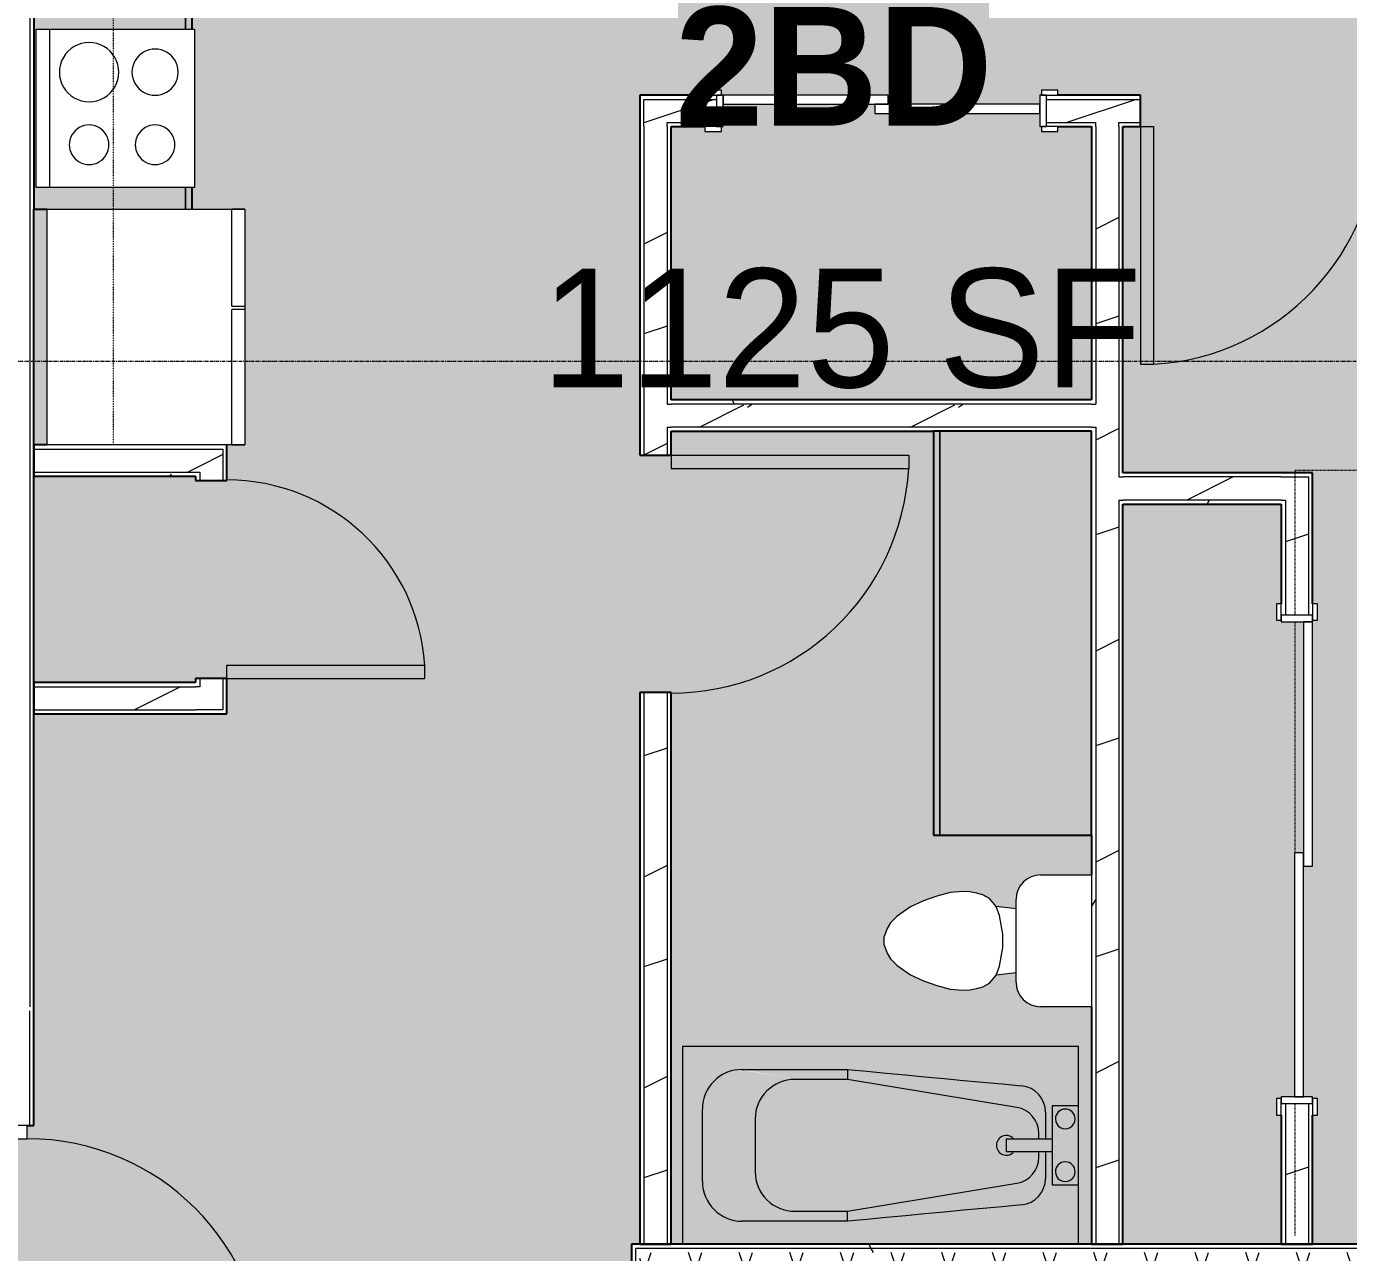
# Model space of a CAD drawing. Header units: inches. Extents: x -4414 to -113, y 9396 to 12816.
# Drawn here: x -2444 to -2243.6, y 10417.5 to 10603.4 of the extents above; entities that cross this region are included whole.
import ezdxf

# ---------------------------------------------------------------- set-up
doc = ezdxf.new("R2010")
doc.units = ezdxf.units.IN
doc.header["$MEASUREMENT"] = 0
for name, pattern in [('Dash', [0.25, 0.125, -0.125]), ('Dash 1_16_', [0.125, 0.0625, -0.0625]), ('Grid Line 1_2_', [0.875, 0.5, -0.125, 0.125, -0.125])]:
    doc.linetypes.add(name, pattern=pattern)
for name, color, linetype, lineweight in [('0-1', 7, 'Continuous', 5), ('0-2', 7, 'Continuous', 9), ('A-AREA-IDEN', 2, 'Continuous', 9), ('A-AREA-PATT-4', 254, 'Continuous', 9), ('A-DOOR', 31, 'Continuous', 9), ('A-DOOR-1', 7, 'Continuous', 9), ('A-DOOR-2', 90, 'Continuous', 13), ('A-DOOR-3', 31, 'Continuous', 13), ('A-DOOR-FRAM', 31, 'Continuous', 13), ('A-DOOR-FRAM-1', 90, 'Continuous', 13), ('A-WALL', 113, 'Continuous', 9), ('A-WALL-3', 250, 'Continuous', 25), ('A-WALL-4', 7, 'Continuous', 9), ('A-WALL-PATT-1', 8, 'Continuous', 9), ('A-WALL-PATT-2', 7, 'Continuous', 9), ('A-WALL-PATT-3', 111, 'Continuous', 9), ('I-FURN-1', 7, 'Continuous', 9), ('I-FURN-HDLN-1', 9, 'Dash 1_16_', 9), ('I-WALL-1', 2, 'Continuous', 25), ('P-SANR-FIXT-1', 7, 'Continuous', 9), ('P-SANR-FIXT-3', 9, 'Continuous', 9), ('Q-CASE-1', 9, 'Continuous', 9), ('Q-CASE-2', 250, 'Continuous', 25), ('Q-CASE-3', 7, 'Continuous', 9), ('Q-CASE-HDLN-1', 7, 'Dash', 9), ('Q-SPCQ-1', 7, 'Continuous', 9), ('S-GRID-1', 1, 'Grid Line 1_2_', 9)]:
    doc.layers.add(name, color=color, linetype=linetype, lineweight=lineweight)
doc.styles.add('Century Gothic', font='ufonts.com_century-gothic.ttf', dxfattribs={"height": 18})
doc.styles.add('Century Gothic_B', font='GOTHICB.TTF', dxfattribs={"height": 18})
pattern_1 = [(216.87, (12.795, 31.987), (95.9612857, 63.9749714), [15.994, -143.942]), (206.565, (31.987, 22.391), (-31.986981, -31.986924), [35.763, -35.763]), (198.435, (31.987, 6.397), (-63.974746, -31.987128), [20.231, -80.922])]
pattern_2 = [(0, (0, 0), (61.44, 15.36), [2.534, -43.546, 2.534, -43.546, -245.76]), (0, (0, 0), (61.44, 15.36), [-92.16, 2.534, -89.626, 2.534, -43.546, -107.52]), (0, (0, 0), (61.44, 15.36), [-230.4, 2.534, -28.186, 2.534, -74.266]), (120, (23.04, 7.68), (-44.02215, 45.5286), [2.534, -43.546, 2.534, -43.546, -245.76]), (120, (23.04, 7.68), (-44.02215, 45.5286), [-92.16, 2.534, -89.626, 2.534, -43.546, -107.52]), (120, (23.04, 7.68), (-44.02215, 45.5286), [-230.4, 2.534, -28.186, 2.534, -74.266]), (240, (30.72, 38.4), (-17.41785, -60.8886), [2.534, -43.546, 2.534, -43.546, -245.76]), (240, (30.72, 38.4), (-17.41785, -60.8886), [-92.16, 2.534, -89.626, 2.534, -43.546, -107.52]), (240, (30.72, 38.4), (-17.41785, -60.8886), [-230.4, 2.534, -28.186, 2.534, -74.266])]

# ---------------------------------------------------------------- blocks, each defined once
blk = doc.blocks.new('Bed-Standard - King 78_ x 80_-1379907-FLOOR PLAN - 3RD FLOOR')
at = {"layer": 'I-FURN-1'}
for p, q in [((-28.31, 41.8), (49.69, 41.8)), ((-28.31, -38.2), (-28.31, 41.8)), ((49.69, 41.8), (49.69, -38.2)), ((49.69, -24.2), (-28.31, -17.63)), ((-25.31, -24.2), (46.69, -24.2)), ((-25.31, -36.2), (-25.31, -24.2)), ((46.69, -36.2), (46.69, -24.2)), ((-25.31, -36.2), (46.69, -36.2)), ((49.69, -38.2), (-28.31, -38.2))]:
    blk.add_line(p, q, dxfattribs=at)
at = {"layer": 'I-FURN-HDLN-1'}
for p, q in [((-64.31, 77.8), (73.69, 77.8)), ((-64.31, 55.8), (-64.31, 77.8)), ((73.69, 77.8), (73.69, -38.2)), ((-64.31, 19.8), (-64.31, 54.8)), ((-64.31, -38.2), (-64.31, -18.2))]:
    blk.add_line(p, q, dxfattribs=at)
blk = doc.blocks.new('Single-Flush - 36_ x 84_-1372839-FLOOR PLAN - 3RD FLOOR')
at = {"layer": 'A-DOOR-1'}
blk.add_arc((18, 2.37), 36.07, 93.1789, 180, dxfattribs=at)
at = {"layer": 'A-DOOR-2'}
for p, q in [((16, 2.37), (16, 38.39)), ((18, 38.39), (16, 38.39)), ((18, 2.37), (18, 38.39)), ((18, 2.37), (16, 2.37))]:
    blk.add_line(p, q, dxfattribs=at)
blk = doc.blocks.new('Refrigerator_-_Side-by-Side_6047 - 36_ X 30_-1372843-FLOOR PLAN - 3RD FLOOR')
at = {"layer": 'Q-SPCQ-1'}
for p, q in [((-17.88, 15.58), (17.87, 15.58)), ((-17.88, -14.42), (-17.88, 15.58)), ((-17.88, 15.58), (-3.13, 15.58)), ((-17.88, 15.58), (-17.88, 13.58)), ((-3.13, 13.58), (-3.13, 15.58)), ((-2.63, 15.58), (17.87, 15.58)), ((-2.63, 15.58), (-2.63, 13.58)), ((17.87, 15.58), (17.87, -14.42)), ((17.87, 13.58), (17.87, 15.58)), ((-3.13, 13.58), (-17.88, 13.58)), ((17.87, 13.58), (-2.63, 13.58)), ((17.87, -14.42), (-17.88, -14.42))]:
    blk.add_line(p, q, dxfattribs=at)
blk = doc.blocks.new('OD_CW_Upper Cabinet - OD_CW_Upper Cabinet-1391779-FLOOR PLAN - 3RD FLOOR')
at = {"layer": 'Q-CASE-HDLN-1'}
for p, q in [((0.74, -24), (0.74, -12)), ((0.74, -12), (129.12, -12)), ((129.12, -12), (129.12, -24)), ((129.12, -24), (0.74, -24))]:
    blk.add_line(p, q, dxfattribs=at)
blk = doc.blocks.new('Range - 24_ x 24_-1372826-FLOOR PLAN - 3RD FLOOR')
at = {"layer": 'Q-SPCQ-1'}
for p, q in [((0, 0), (24, 0)), ((0, -24), (0, 0)), ((24, 0), (24, -24)), ((0, -22), (24, -22)), ((24, -24), (0, -24))]:
    blk.add_line(p, q, dxfattribs=at)
for centre, radius, start, end in [((6.5, -6), 3.5, 360, 180), ((17.5, -6), 3, 360, 180), ((6.5, -6), 3.5, 180, 0), ((17.5, -6), 3, 180, 0), ((6.5, -16), 4.5, 360, 180), ((17.5, -16), 3, 360, 180), ((6.5, -16), 4.5, 180, 0), ((17.5, -16), 3, 180, 0)]:
    blk.add_arc(centre, radius, start, end, dxfattribs=at)
blk = doc.blocks.new('OD_CW_Base Cabinet - OD_CW_Base Cabinet-1386697-FLOOR PLAN - 3RD FLOOR')
at = {"layer": 'Q-CASE-1'}
blk.add_hatch(color=256, dxfattribs=at).paths.add_polyline_path([(0.74, 18.96), (0.74, 1), (3.99, 1), (3.99, 23.62), (27.99, 23.62), (27.99, 1), (93.99, 1), (93.99, 24), (0.74, 24), (0.74, 22)], flags=0)
h = blk.add_hatch(color=256, dxfattribs=at)
h.paths.add_polyline_path([(0.74, 0), (3.99, 0), (3.99, 1), (0.74, 1)], flags=0)
h.paths.add_polyline_path([(27.99, 1), (27.99, 0), (93.99, 0), (93.99, 1), (57.99, 1)], flags=0)
at = {"layer": 'Q-CASE-2'}
for p, q in [((93.99, 24), (0.74, 24)), ((0.74, 24), (0.74, 22)), ((93.99, 0), (93.99, 24)), ((0.74, 0), (3.99, 0)), ((27.99, 0), (93.99, 0))]:
    blk.add_line(p, q, dxfattribs=at)
at = {"layer": 'Q-CASE-3'}
for p, q in [((0.74, 22), (0.74, 24)), ((0.74, 24), (93.99, 24)), ((93.99, 24), (93.99, 1)), ((0.74, 1), (3.99, 1)), ((3.99, 1), (0.74, 1)), ((3.99, 0), (0.74, 0)), ((27.99, 1), (93.99, 1)), ((93.99, 1), (27.99, 1)), ((93.99, 0), (27.99, 0)), ((93.99, 1), (93.99, 0))]:
    blk.add_line(p, q, dxfattribs=at)
blk = doc.blocks.new('FOLDING_SLIDING CLOSET - 72_ x 80_-1372823-FLOOR PLAN - 3RD FLOOR')
at = {"layer": 'A-DOOR-1'}
for p, q in [((-36.25, 3), (-38.75, 3)), ((-38.75, 3), (-38.75, 2.25)), ((-38.75, 2.25), (-36.25, 2.25)), ((-36.25, 2.25), (-36.25, 3)), ((38.75, 3), (36.25, 3)), ((36.25, 3), (36.25, 2.25)), ((36.25, 2.25), (38.75, 2.25)), ((38.75, 2.25), (38.75, 3)), ((-36.25, -2.5), (-38.75, -2.5)), ((-38.75, -2.5), (-38.75, -3.25)), ((-38.75, -3.25), (-36.25, -3.25)), ((-36.25, -3.25), (-36.25, -2.5)), ((38.75, -2.5), (36.25, -2.5)), ((36.25, -2.5), (36.25, -3.25)), ((36.25, -3.25), (38.75, -3.25)), ((38.75, -3.25), (38.75, -2.5))]:
    blk.add_line(p, q, dxfattribs=at)
at = {"layer": 'A-DOOR-2'}
for p, q in [((1, 2.25), (-36, 2.25)), ((-36, 2.25), (-36, 0.875)), ((1, 0.875), (1, 2.25)), ((-36, 0.875), (1, 0.875)), ((36, 0.875), (-1, 0.875)), ((-1, 0.875), (-1, -0.5)), ((36, -0.5), (36, 0.875)), ((-1, -0.5), (36, -0.5))]:
    blk.add_line(p, q, dxfattribs=at)
at = {"layer": 'A-DOOR-FRAM-1'}
for p, q in [((-36, 2.25), (-37, 2.25)), ((-37, 2.25), (-37, -2.5)), ((-36, -2.5), (-36, 2.25)), ((36, 2.25), (36, -2.5)), ((37, 2.25), (36, 2.25)), ((37, -2.5), (37, 2.25)), ((-37, -2.5), (-36, -2.5)), ((36, -2.5), (37, -2.5))]:
    blk.add_line(p, q, dxfattribs=at)
blk = doc.blocks.new('Toilet-Domestic-3D - Toilet-Domestic-3D-1352612-FLOOR PLAN - 3RD FLOOR')
at = {"layer": 'P-SANR-FIXT-1'}
for p, q in [((-9.98, 19.48), (9.98, 19.48)), ((-9.98, 11.75), (-9.98, 19.48)), ((9.98, 19.48), (9.98, 11.75)), ((6.25, 8.02), (-6.25, 8.02)), ((-4.86, 8.02), (-5.21, 5)), ((4.86, 8.02), (5.21, 5)), ((-5.21, 5), (-6.4, 4)), ((-3.84, 5.5), (-5.21, 5)), ((-1, 6), (-3.84, 5.5)), ((1, 6), (-1, 6)), ((3.84, 5.5), (1, 6)), ((5.21, 5), (3.84, 5.5)), ((6.4, 4), (5.21, 5)), ((-6.97, 3), (-7.24, 2)), ((-6.4, 4), (-6.97, 3)), ((6.97, 3), (6.4, 4)), ((7.24, 2), (6.97, 3)), ((-7.41, 1), (-7.5, 0)), ((-7.5, 0), (-7.33, -1.99)), ((-7.24, 2), (-7.41, 1)), ((7.41, 1), (7.24, 2)), ((7.33, -1.99), (7.5, 0)), ((7.5, 0), (7.41, 1)), ((-7.33, -1.99), (-6.79, -4)), ((6.79, -4), (7.33, -1.99)), ((-6.79, -4), (-6.06, -6)), ((6.06, -6), (6.79, -4)), ((-6.06, -6), (-5.13, -8)), ((5.13, -8), (6.06, -6)), ((-5.13, -8), (-3.74, -10)), ((3.74, -10), (5.13, -8)), ((-3.74, -10), (-2.74, -11)), ((2.74, -11), (3.74, -10)), ((-2.74, -11), (-1.87, -11.5)), ((-1.87, -11.5), (-0.5, -12)), ((-0.5, -12), (0.5, -12)), ((0.5, -12), (1.87, -11.5)), ((1.87, -11.5), (2.74, -11))]:
    blk.add_line(p, q, dxfattribs=at)
for centre, start, end in [((-6.25, 11.75), 180, 270), ((6.25, 11.75), 270, 360)]:
    blk.add_arc(centre, 3.73, start, end, dxfattribs=at)
blk = doc.blocks.new('OD_CW_Base Cabinet - OD_CW_Base Cabinet-1372836-FLOOR PLAN - 3RD FLOOR')
at = {"layer": 'Q-CASE-1'}
for points in [[(61.99, 24), (0.74, 24), (0.74, 1), (61.99, 1)], [(61.99, 1), (0.74, 1), (0.74, 0), (61.99, 0)]]:
    blk.add_hatch(color=256, dxfattribs=at).paths.add_polyline_path(points, flags=0)
at = {"layer": 'Q-CASE-2'}
for p, q in [((61.99, 24), (0.74, 24)), ((0.74, 24), (0.74, 0)), ((61.99, 0), (61.99, 24)), ((0.74, 0), (61.99, 0))]:
    blk.add_line(p, q, dxfattribs=at)
at = {"layer": 'Q-CASE-3'}
for p, q in [((0.74, 1), (0.74, 24)), ((0.74, 24), (61.99, 24)), ((61.99, 24), (61.99, 1)), ((0.74, 0), (0.74, 1)), ((0.74, 1), (61.99, 1)), ((61.99, 1), (0.74, 1)), ((61.99, 0), (0.74, 0)), ((61.99, 1), (61.99, 0))]:
    blk.add_line(p, q, dxfattribs=at)
blk = doc.blocks.new('Bath Tub - Maestro - 60_x30_-1352617-FLOOR PLAN - 3RD FLOOR')
at = {"layer": 'P-SANR-FIXT-3'}
for points in [[(49.34, 30), (0, 30), (0, 21), (4, 21), (4, 16), (5, 16), (5.05, 20.7), (5.21, 21.33), (5.48, 21.94), (5.83, 22.49), (6.27, 22.97), (6.79, 23.38), (7.58, 23.77), (7.98, 23.91), (9.35, 24.09), (35, 26.5), (51.51, 26.43), (52.55, 26.3), (54, 25.7), (55.24, 24.74), (56.2, 23.5), (56.8, 22.05), (57, 20.5), (57, 9.5), (56.91, 8.46), (56.64, 7.45), (56.2, 6.5), (55.6, 5.64), (54.86, 4.9), (54, 4.3), (53.05, 3.86), (52.04, 3.59), (51, 3.5), (35, 3.5), (7.98, 6.09), (7.36, 6.31), (6.79, 6.62), (6.27, 7.03), (5.74, 7.65), (5.48, 8.06), (5.21, 8.67), (5.05, 9.3), (5, 9.96), (5, 14), (4, 13.96), (4, 9), (0, 9), (0, 0), (60, 0), (60, 30), (51.3, 30)], [(35, 26.5), (8.63, 24.03), (9.35, 20.74), (35, 25), (35, 26.23)], [(51, 26.5), (35, 26.5), (35, 25), (43, 25), (49.91, 26.3)], [(51, 26.5), (43, 25), (44.55, 24.8), (46, 24.2), (47.24, 23.24), (48.2, 22), (48.8, 20.5), (49, 19), (57, 20.5), (56.8, 22.05), (56.2, 23.5), (55.24, 24.74), (54, 25.7), (52.55, 26.3), (51.3, 26.46)], [(36.73, 25), (34.79, 24.97), (9.06, 20.64), (8.03, 20.28), (6.95, 19.38), (6.24, 18.17), (6, 16.8), (6, 16), (10.94, 16), (10.94, 14), (6, 14), (6, 13.2), (6.24, 11.83), (6.98, 10.59), (8.03, 9.72), (9.35, 9.26), (35, 5), (43, 5), (44.55, 5.2), (46.03, 5.83), (47.28, 6.81), (48.2, 8), (48.8, 9.5), (49, 11), (49, 19), (48.8, 20.55), (48.16, 22.05), (47.24, 23.24), (46, 24.2), (44.55, 24.8), (43, 25)], [(8.63, 24.03), (7.58, 23.77), (7.35, 23.69), (6.74, 23.34), (6.27, 22.97), (5.72, 22.32), (5.48, 21.94), (5.21, 21.33), (5.05, 20.7), (5.05, 19.87), (6, 16.8), (6.24, 18.17), (6.98, 19.41), (8.03, 20.28), (9.35, 20.74), (8.65, 23.91)], [(57, 20.5), (49, 19), (49, 11), (57, 9.5), (57, 19.75)], [(4, 16), (4, 14), (10.94, 14), (10.94, 16), (5, 16)], [(6, 13.2), (5, 9.96), (5.05, 9.3), (5.24, 8.6), (5.74, 7.65), (5.87, 7.47), (6.33, 6.98), (6.79, 6.62), (7.58, 6.23), (8, 6.08), (8.63, 5.97), (9.35, 9.26), (8.03, 9.72), (6.95, 10.62), (6.24, 11.83), (6.12, 12.51)], [(49, 11), (48.8, 9.45), (48.12, 7.9), (47.24, 6.76), (46, 5.8), (44.55, 5.2), (43.07, 4.99), (51.3, 3.53), (52.04, 3.59), (53.05, 3.86), (54, 4.3), (54.86, 4.9), (55.72, 5.83), (56.34, 6.81), (56.76, 7.9), (56.93, 8.66), (57, 9.5), (50.46, 10.73)], [(9.35, 9.26), (8.63, 5.97), (35, 3.5), (35, 5), (14.28, 8.44)], [(35, 5), (35, 3.5), (51, 3.5), (43, 5), (36.73, 5)]]:
    blk.add_hatch(color=256, dxfattribs=at).paths.add_polyline_path(points, flags=0)
h = blk.add_hatch(color=256, dxfattribs=at)
h.paths.add_polyline_path([(4, 21), (0, 21), (0, 9), (4, 9), (4, 20.06)], flags=0)
h.paths.add_polyline_path([(2, 20.5), (2.39, 20.45), (2.75, 20.3), (3.06, 20.06), (3.3, 19.75), (3.45, 19.39), (3.5, 19), (3.33, 18.33), (3.3, 18.25), (3.02, 17.91), (2.75, 17.7), (2.39, 17.55), (2, 17.5), (1.61, 17.55), (1.25, 17.7), (0.94, 17.94), (0.63, 18.42), (0.55, 18.61), (0.5, 19), (0.55, 19.39), (0.7, 19.75), (0.94, 20.06), (1.25, 20.3), (1.61, 20.45)], flags=0)
h.paths.add_polyline_path([(2, 12.5), (2.39, 12.45), (2.75, 12.3), (3.06, 12.06), (3.33, 11.67), (3.45, 11.39), (3.5, 11), (3.45, 10.61), (3.3, 10.25), (3.06, 9.94), (2.75, 9.7), (2.39, 9.55), (2, 9.5), (1.61, 9.55), (1.25, 9.7), (0.94, 9.94), (0.7, 10.25), (0.55, 10.61), (0.5, 11), (0.55, 11.39), (0.7, 11.75), (0.94, 12.06), (1.25, 12.3), (1.61, 12.45)], flags=0)
h = blk.add_hatch(color=256, dxfattribs=at)
h.paths.add_polyline_path([(2, 20.5), (1.61, 20.45), (1.25, 20.3), (0.94, 20.06), (0.7, 19.75), (0.55, 19.39), (0.5, 19), (0.63, 18.42), (0.7, 18.25), (0.94, 17.94), (1.25, 17.7), (1.61, 17.55), (2, 17.5), (2.39, 17.55), (3.02, 17.91), (3.06, 17.94), (3.37, 18.42), (3.45, 18.61), (3.5, 19), (3.45, 19.39), (3.3, 19.75), (3.06, 20.06), (2.75, 20.3), (2.38, 20.45)], flags=0)
h.paths.add_polyline_path([(2, 12.5), (1.61, 12.45), (1.25, 12.3), (0.94, 12.06), (0.7, 11.75), (0.55, 11.39), (0.5, 11), (0.55, 10.61), (0.7, 10.25), (0.94, 9.94), (1.25, 9.7), (1.61, 9.55), (2, 9.5), (2.39, 9.55), (2.75, 9.7), (3.06, 9.94), (3.3, 10.25), (3.45, 10.61), (3.5, 11), (3.33, 11.67), (3.3, 11.75), (3.06, 12.06), (2.75, 12.3), (2.39, 12.45)], flags=0)
h = blk.add_hatch(color=256, dxfattribs=at)
h.paths.add_polyline_path([(5, 20.04), (5.05, 16), (6, 16), (6, 16.8), (5.05, 19.87)], flags=0)
h.paths.add_polyline_path([(5.32, 14), (5, 14), (5.05, 10.13), (6, 13.2), (6, 14), (5.54, 14)], flags=0)
at = {"layer": 'P-SANR-FIXT-1'}
for p, q in [((0, 30), (0, 21)), ((60, 0), (60, 30)), ((35, 26.5), (51, 26.5)), ((35, 26.5), (35, 25)), ((35, 25), (9.35, 20.74)), ((43, 25), (35, 25)), ((4, 21), (0, 21)), ((0, 21), (0, 9)), ((4, 16), (4, 21)), ((5, 16), (5, 20.04)), ((57, 20.5), (57, 9.5)), ((49, 11), (49, 19)), ((6, 16.8), (6, 16)), ((4, 14), (4, 16)), ((4, 16), (10.94, 16)), ((10.94, 14), (10.94, 16)), ((4, 9), (4, 14)), ((10.94, 14), (4, 14)), ((5, 9.96), (5, 14)), ((6, 14), (6, 13.2)), ((0, 9), (0, 0)), ((0, 9), (4, 9)), ((9.35, 9.26), (35, 5)), ((35, 3.5), (35, 5)), ((35, 5), (43, 5)), ((51, 3.5), (35, 3.5)), ((0, 0), (60, 0))]:
    blk.add_line(p, q, dxfattribs=at)
at = {"layer": 'P-SANR-FIXT-1', "flags": 128}
for points in [[(8.63, 24.03), (11.56, 24.3), (14.49, 24.58), (17.42, 24.85), (20.35, 25.13), (23.28, 25.4), (26.21, 25.68), (29.14, 25.95), (32.07, 26.23), (35, 26.5)], [(35, 3.5), (32.07, 3.77), (29.14, 4.05), (26.21, 4.32), (23.28, 4.6), (20.35, 4.87), (17.42, 5.15), (14.49, 5.42), (11.56, 5.7), (8.63, 5.97)]]:
    blk.add_lwpolyline(points, dxfattribs=at)
at = {"layer": 'P-SANR-FIXT-1'}
for centre, radius, start, end in [((51, 20.5), 6, 360, 90), ((43, 19), 6, 360, 90), ((9, 20.04), 4, 95.3558, 180), ((2, 19), 1.5, 360, 180), ((10, 16.8), 4, 99.4223, 180), ((2, 19), 1.5, 180, 360), ((10.94, 15), 1.5, 360, 135), ((10.94, 15), 1.5, 225, 360), ((2, 11), 1.5, 360, 180), ((10, 13.2), 4, 180, 260.5777), ((2, 11), 1.5, 180, 360), ((43, 11), 6, 270, 0), ((9, 9.96), 4, 180, 264.6442), ((51, 9.5), 6, 270, 360)]:
    blk.add_arc(centre, radius, start, end, dxfattribs=at)
blk = doc.blocks.new('Single-Flush - 36_ x 84_-1372824-FLOOR PLAN - 3RD FLOOR')
at = {"layer": 'A-DOOR-1'}
blk.add_arc((18, -2.37), 36.07, 180, 266.8211, dxfattribs=at)
at = {"layer": 'A-DOOR-2'}
for p, q in [((16, -2.37), (16, -38.39)), ((18, -2.37), (16, -2.37)), ((18, -2.37), (18, -38.39)), ((18, -38.39), (16, -38.39))]:
    blk.add_line(p, q, dxfattribs=at)
blk = doc.blocks.new('FOLDING_SLIDING CLOSET - 48_ x 80_-1372832-FLOOR PLAN - 3RD FLOOR')
at = {"layer": 'A-DOOR-1'}
for p, q in [((-24.25, 3), (-26.75, 3)), ((-26.75, 3), (-26.75, 2.25)), ((-26.75, 2.25), (-24.25, 2.25)), ((-24.25, 2.25), (-24.25, 3)), ((26.75, 3), (24.25, 3)), ((24.25, 3), (24.25, 2.25)), ((24.25, 2.25), (26.75, 2.25)), ((26.75, 2.25), (26.75, 3)), ((-24.25, -2.5), (-26.75, -2.5)), ((-26.75, -2.5), (-26.75, -3.25)), ((-26.75, -3.25), (-24.25, -3.25)), ((-24.25, -3.25), (-24.25, -2.5)), ((26.75, -2.5), (24.25, -2.5)), ((24.25, -2.5), (24.25, -3.25)), ((24.25, -3.25), (26.75, -3.25)), ((26.75, -3.25), (26.75, -2.5))]:
    blk.add_line(p, q, dxfattribs=at)
at = {"layer": 'A-DOOR-2'}
for p, q in [((1, 2.25), (-24, 2.25)), ((-24, 2.25), (-24, 0.88)), ((1, 0.88), (1, 2.25)), ((-24, 0.88), (1, 0.88)), ((24, 0.88), (-1, 0.88)), ((-1, 0.88), (-1, -0.5)), ((24, -0.5), (24, 0.88)), ((-1, -0.5), (24, -0.5))]:
    blk.add_line(p, q, dxfattribs=at)
at = {"layer": 'A-DOOR-FRAM-1'}
for p, q in [((-24, 2.25), (-25, 2.25)), ((-25, 2.25), (-25, -2.5)), ((-24, -2.5), (-24, 2.25)), ((24, 2.25), (24, -2.5)), ((25, 2.25), (24, 2.25)), ((25, -2.5), (25, 2.25)), ((-25, -2.5), (-24, -2.5)), ((24, -2.5), (25, -2.5))]:
    blk.add_line(p, q, dxfattribs=at)
blk = doc.blocks.new('Single-Flush - 30_ x 80_-1420870-FLOOR PLAN - 3RD FLOOR')
at = {"layer": 'A-DOOR-1'}
blk.add_arc((15, 2.375), 30.067, 93.81407, 180, dxfattribs=at)
at = {"layer": 'A-DOOR-2'}
for p, q in [((13, 2.375), (13, 32.375)), ((15, 32.375), (13, 32.375)), ((15, 2.375), (15, 32.375)), ((15, 2.375), (13, 2.375))]:
    blk.add_line(p, q, dxfattribs=at)
blk = doc.blocks.new('1750 Ox - Unit Layouts_rvt-1-FLOOR PLAN - 3RD FLOOR')
at = {"layer": 'A-WALL-PATT-1'}
h = blk.add_hatch(dxfattribs=at)
h.set_pattern_fill('FP_1', color=256, style=0, pattern_type=2)
h.set_pattern_definition(pattern_1)
h.paths.add_polyline_path([(-2088.13, 10588.84), (-2071.42, 10588.86), (-2071.42, 10592.34), (-2239.19, 10592.34), (-2239.19, 10588.84), (-2091.17, 10588.84)], flags=0)
h.paths.add_polyline_path([(-2289.44, 10588.84), (-2275.19, 10588.84), (-2275.19, 10592.34), (-2289.44, 10592.34)], flags=0)
h.paths.add_polyline_path([(-2346.94, 10588.84), (-2339.44, 10588.84), (-2339.44, 10592.34), (-2350.44, 10592.34), (-2350.44, 10588.84)], flags=0)
h = blk.add_hatch(dxfattribs=at)
h.set_pattern_fill('FP_1', color=256, style=0, pattern_type=2)
h.set_pattern_definition(pattern_1)
h.paths.add_polyline_path([(-2346.94, 10418.79), (-2346.94, 10502.41), (-2350.44, 10502.41), (-2350.44, 10418.79)], flags=0)
h.paths.add_polyline_path([(-2350.44, 10538.41), (-2346.94, 10538.41), (-2346.94, 10588.84), (-2350.44, 10588.84), (-2350.44, 10567.33)], flags=0)
h = blk.add_hatch(dxfattribs=at)
h.set_pattern_fill('FP_1', color=256, style=0, pattern_type=2)
h.set_pattern_definition(pattern_1)
h.paths.add_polyline_path([(-2278.98, 10418.79), (-2278.44, 10418.79), (-2278.44, 10588.84), (-2281.94, 10588.84), (-2281.94, 10418.79)], flags=0)
h = blk.add_hatch(dxfattribs=at)
h.set_pattern_fill('FP_1', color=256, style=0, pattern_type=2)
h.set_pattern_definition(pattern_1)
h.paths.add_polyline_path([(-2337.37, 10542.66), (-2281.94, 10542.66), (-2281.94, 10546.16), (-2346.94, 10546.16), (-2346.94, 10542.66), (-2346.32, 10542.66)], flags=0)
h = blk.add_hatch(dxfattribs=at)
h.set_pattern_fill('FP_1', color=256, style=0, pattern_type=2)
h.set_pattern_definition(pattern_1)
h.paths.add_polyline_path([(-2440.92, 10535.84), (-2417.78, 10535.84), (-2417.78, 10539.34), (-2442.92, 10539.34), (-2442.92, 10535.84)], flags=0)
h = blk.add_hatch(dxfattribs=at)
h.set_pattern_fill('FP_1', color=256, style=0, pattern_type=2)
h.set_pattern_definition(pattern_1)
h.paths.add_polyline_path([(-2417.78, 10499.81), (-2414.28, 10499.81), (-2414.28, 10504.58), (-2417.78, 10504.58), (-2417.78, 10503.31)], flags=0)
h.paths.add_polyline_path([(-2414.28, 10534.58), (-2414.28, 10539.34), (-2417.78, 10539.34), (-2417.78, 10534.58)], flags=0)
h = blk.add_hatch(dxfattribs=at)
h.set_pattern_fill('FP_1', color=256, style=0, pattern_type=2)
h.set_pattern_definition(pattern_1)
h.paths.add_polyline_path([(-2278.44, 10531.6), (-2253.19, 10531.6), (-2253.19, 10535.1), (-2278.44, 10535.1)], flags=0)
h = blk.add_hatch(dxfattribs=at)
h.set_pattern_fill('FP_1', color=256, style=0, pattern_type=2)
h.set_pattern_definition(pattern_1)
h.paths.add_polyline_path([(-2253.19, 10418.79), (-2249.69, 10418.79), (-2249.69, 10440.13), (-2253.19, 10440.13), (-2253.19, 10420.13)], flags=0)
h.paths.add_polyline_path([(-2249.69, 10514.13), (-2249.69, 10535.1), (-2253.19, 10535.1), (-2253.19, 10514.13)], flags=0)
h = blk.add_hatch(dxfattribs=at)
h.set_pattern_fill('FP_1', color=256, style=0, pattern_type=2)
h.set_pattern_definition(pattern_1)
h.paths.add_polyline_path([(-2418.41, 10499.81), (-2417.78, 10499.83), (-2417.78, 10503.31), (-2442.92, 10503.31), (-2442.92, 10499.81), (-2437.88, 10499.81)], flags=0)
at = {"layer": 'A-WALL-PATT-2'}
h = blk.add_hatch(dxfattribs=at)
h.set_pattern_fill('FP_2', color=256, style=0, pattern_type=2)
h.set_pattern_definition(pattern_2)
h.paths.add_polyline_path([(-2071.42, 10592.34), (-2071.42, 10592.96), (-2232.63, 10592.96), (-2232.63, 10592.34), (-2073.56, 10592.34)], flags=0)
h.paths.add_polyline_path([(-2239.19, 10592.34), (-2236.13, 10592.34), (-2236.13, 10592.96), (-2239.19, 10592.96)], flags=0)
h.paths.add_polyline_path([(-2281.94, 10592.34), (-2275.19, 10592.34), (-2275.19, 10592.96), (-2289.44, 10592.96), (-2289.44, 10592.34)], flags=0)
h.paths.add_polyline_path([(-2350.44, 10592.34), (-2339.44, 10592.34), (-2339.44, 10592.96), (-2351.07, 10592.96), (-2351.07, 10592.34)], flags=0)
h = blk.add_hatch(dxfattribs=at)
h.set_pattern_fill('FP_2', color=256, style=0, pattern_type=2)
h.set_pattern_definition(pattern_2)
h.paths.add_polyline_path([(-2232.01, 10588.21), (-2100.32, 10588.21), (-2100.32, 10588.84), (-2239.19, 10588.84), (-2239.19, 10588.21), (-2232.63, 10588.21)], flags=0)
h.paths.add_polyline_path([(-2071.42, 10588.21), (-2071.42, 10588.84), (-2096.82, 10588.84), (-2096.82, 10588.21), (-2088.13, 10588.21)], flags=0)
h.paths.add_polyline_path([(-2287.69, 10588.21), (-2281.94, 10588.21), (-2281.94, 10588.84), (-2289.44, 10588.84), (-2289.44, 10588.21)], flags=0)
h.paths.add_polyline_path([(-2278.44, 10588.21), (-2275.19, 10588.21), (-2275.19, 10588.84), (-2278.44, 10588.84)], flags=0)
h.paths.add_polyline_path([(-2346.94, 10588.21), (-2339.44, 10588.21), (-2339.44, 10588.84), (-2346.94, 10588.84)], flags=0)
h = blk.add_hatch(dxfattribs=at)
h.set_pattern_fill('FP_2', color=256, style=0, pattern_type=2)
h.set_pattern_definition(pattern_2)
h.paths.add_polyline_path([(-2282.57, 10418.79), (-2281.94, 10418.79), (-2281.94, 10542.66), (-2282.57, 10542.66), (-2282.57, 10422.56)], flags=0)
h.paths.add_polyline_path([(-2282.57, 10546.16), (-2281.94, 10546.16), (-2281.94, 10588.21), (-2282.57, 10588.21), (-2282.57, 10546.79)], flags=0)
h = blk.add_hatch(dxfattribs=at)
h.set_pattern_fill('FP_2', color=256, style=0, pattern_type=2)
h.set_pattern_definition(pattern_2)
h.paths.add_polyline_path([(-2346.32, 10546.16), (-2282.57, 10546.16), (-2282.57, 10546.79), (-2346.32, 10546.79)], flags=0)
h = blk.add_hatch(dxfattribs=at)
h.set_pattern_fill('FP_2', color=256, style=0, pattern_type=2)
h.set_pattern_definition(pattern_2)
h.paths.add_polyline_path([(-2442.92, 10535.21), (-2418.41, 10535.21), (-2418.41, 10535.84), (-2442.92, 10535.84)], flags=0)
h = blk.add_hatch(dxfattribs=at)
h.set_pattern_fill('FP_2', color=256, style=0, pattern_type=2)
h.set_pattern_definition(pattern_2)
h.paths.add_polyline_path([(-2253.82, 10530.97), (-2253.82, 10531.6), (-2277.82, 10531.6), (-2277.82, 10530.97), (-2263.01, 10530.97)], flags=0)
at = {"layer": 'A-WALL-3'}
for p, q in [((-2341.19, 10592.96), (-2351.07, 10592.96)), ((-2351.07, 10592.96), (-2351.07, 10592.34)), ((-2275.19, 10592.96), (-2287.69, 10592.96)), ((-2275.19, 10588.21), (-2275.19, 10592.96)), ((-2351.07, 10592.34), (-2351.07, 10588.21)), ((-2351.07, 10588.21), (-2351.07, 10538.41)), ((-2346.32, 10588.21), (-2341.19, 10588.21)), ((-2346.32, 10546.79), (-2346.32, 10588.21)), ((-2287.69, 10588.21), (-2282.57, 10588.21)), ((-2282.57, 10588.21), (-2282.57, 10546.79)), ((-2277.82, 10588.21), (-2275.19, 10588.21)), ((-2277.82, 10535.72), (-2277.82, 10588.21)), ((-2282.57, 10546.79), (-2346.32, 10546.79)), ((-2346.32, 10538.41), (-2346.32, 10542.04)), ((-2346.32, 10542.04), (-2306.57, 10542.04)), ((-2440.92, 10539.96), (-2442.92, 10539.96)), ((-2442.92, 10539.96), (-2442.92, 10535.21)), ((-2413.66, 10534.58), (-2413.66, 10539.96)), ((-2351.07, 10538.41), (-2346.32, 10538.41)), ((-2442.92, 10535.21), (-2418.41, 10535.21)), ((-2418.41, 10535.21), (-2418.41, 10534.58)), ((-2418.41, 10534.58), (-2413.66, 10534.58)), ((-2253.82, 10535.72), (-2277.82, 10535.72)), ((-2249.69, 10535.72), (-2253.82, 10535.72)), ((-2249.07, 10535.72), (-2249.69, 10535.72)), ((-2249.07, 10515.88), (-2249.07, 10535.72)), ((-2277.82, 10530.97), (-2253.82, 10530.97)), ((-2277.82, 10418.79), (-2277.82, 10530.97)), ((-2253.82, 10530.97), (-2253.82, 10515.88)), ((-2413.66, 10504.58), (-2418.41, 10504.58)), ((-2418.41, 10504.58), (-2418.41, 10503.94)), ((-2413.66, 10499.19), (-2413.66, 10504.58)), ((-2418.41, 10503.94), (-2442.92, 10503.94)), ((-2442.92, 10503.94), (-2442.92, 10499.19)), ((-2346.32, 10502.41), (-2351.07, 10502.41)), ((-2351.07, 10502.41), (-2351.07, 10418.79)), ((-2346.32, 10418.79), (-2346.32, 10502.41)), ((-2442.92, 10499.19), (-2418.41, 10499.19)), ((-2418.41, 10499.19), (-2414.28, 10499.19)), ((-2414.28, 10499.19), (-2413.66, 10499.19)), ((-2282.57, 10480.79), (-2282.57, 10474.77)), ((-2282.57, 10454.81), (-2282.57, 10418.79)), ((-2253.82, 10438.38), (-2253.82, 10418.79)), ((-2249.07, 10418.79), (-2249.07, 10438.38)), ((-2351.07, 10418.79), (-2346.32, 10418.79)), ((-2282.57, 10418.79), (-2277.82, 10418.79)), ((-2253.82, 10418.79), (-2249.07, 10418.79))]:
    blk.add_line(p, q, dxfattribs=at)
at = {"layer": 'A-WALL-4'}
for p, q in [((-2350.44, 10592.34), (-2339.44, 10592.34)), ((-2350.44, 10588.84), (-2350.44, 10592.34)), ((-2289.44, 10592.34), (-2275.19, 10592.34)), ((-2350.44, 10588.21), (-2350.44, 10588.84)), ((-2346.94, 10588.84), (-2339.44, 10588.84)), ((-2346.94, 10588.21), (-2346.94, 10588.84)), ((-2289.44, 10588.84), (-2281.94, 10588.84)), ((-2281.94, 10588.21), (-2281.94, 10588.84)), ((-2278.44, 10588.84), (-2275.19, 10588.84)), ((-2278.44, 10588.21), (-2278.44, 10588.84)), ((-2350.44, 10588.21), (-2350.44, 10538.41)), ((-2346.94, 10588.21), (-2346.94, 10546.16)), ((-2281.94, 10588.21), (-2281.94, 10546.16)), ((-2278.44, 10588.21), (-2278.44, 10535.1)), ((-2346.94, 10546.16), (-2346.32, 10546.16)), ((-2282.57, 10546.16), (-2346.32, 10546.16)), ((-2282.57, 10546.16), (-2281.94, 10546.16)), ((-2346.94, 10542.66), (-2346.94, 10538.41)), ((-2346.94, 10542.66), (-2346.32, 10542.66)), ((-2282.57, 10542.66), (-2346.32, 10542.66)), ((-2282.57, 10542.66), (-2281.94, 10542.66)), ((-2281.94, 10542.66), (-2281.94, 10418.79)), ((-2442.92, 10539.34), (-2418.41, 10539.34)), ((-2418.41, 10539.34), (-2417.78, 10539.34)), ((-2417.78, 10539.34), (-2414.28, 10539.34)), ((-2414.28, 10539.34), (-2414.28, 10534.58)), ((-2442.92, 10535.84), (-2418.41, 10535.84)), ((-2418.41, 10535.84), (-2417.78, 10535.84)), ((-2417.78, 10535.84), (-2417.78, 10534.58)), ((-2278.44, 10535.1), (-2277.82, 10535.1)), ((-2253.82, 10535.1), (-2277.82, 10535.1)), ((-2253.82, 10535.1), (-2253.19, 10535.1)), ((-2253.19, 10535.1), (-2249.69, 10535.1)), ((-2249.69, 10535.1), (-2249.69, 10514.13)), ((-2278.44, 10531.6), (-2277.82, 10531.6)), ((-2278.44, 10531.6), (-2278.44, 10418.79)), ((-2253.82, 10531.6), (-2277.82, 10531.6)), ((-2253.82, 10531.6), (-2253.19, 10531.6)), ((-2253.19, 10531.6), (-2253.19, 10514.13)), ((-2417.78, 10504.58), (-2417.78, 10503.31)), ((-2414.28, 10504.58), (-2414.28, 10499.81)), ((-2442.92, 10503.31), (-2418.41, 10503.31)), ((-2417.78, 10503.31), (-2418.41, 10503.31)), ((-2350.44, 10502.41), (-2350.44, 10418.79)), ((-2346.94, 10502.41), (-2346.94, 10418.79)), ((-2442.92, 10499.81), (-2418.41, 10499.81)), ((-2417.78, 10499.81), (-2418.41, 10499.81)), ((-2414.28, 10499.81), (-2417.78, 10499.81)), ((-2253.19, 10440.13), (-2253.19, 10418.79)), ((-2249.69, 10440.13), (-2249.69, 10418.79))]:
    blk.add_line(p, q, dxfattribs=at)
at = {"layer": '0-2'}
for name, p, rotation in [('OD_CW_Base Cabinet - OD_CW_Base Cabinet-1386697-FLOOR PLAN - 3RD FLOOR', (-2418.92, 10574.98), 90.00000000000303), ('OD_CW_Upper Cabinet - OD_CW_Upper Cabinet-1391779-FLOOR PLAN - 3RD FLOOR', (-2418.92, 10669.09), 270.0000000000002), ('Range - 24_ x 24_-1372826-FLOOR PLAN - 3RD FLOOR', (-2418.55, 10602.96), 269.9999999999933), ('Single-Flush - 36_ x 84_-1372839-FLOOR PLAN - 3RD FLOOR', (-2257.19, 10590.59), 180), ('Refrigerator_-_Side-by-Side_6047 - 36_ X 30_-1372843-FLOOR PLAN - 3RD FLOOR', (-2426.5, 10557.84), 270.0000000000045), ('OD_CW_Base Cabinet - OD_CW_Base Cabinet-1372836-FLOOR PLAN - 3RD FLOOR', (-2306.57, 10542.78), 269.9999999999964), ('Single-Flush - 36_ x 84_-1372824-FLOOR PLAN - 3RD FLOOR', (-2348.69, 10520.41), 90.00000000000084), ('Single-Flush - 30_ x 80_-1420870-FLOOR PLAN - 3RD FLOOR', (-2416.03, 10519.58), 269.9999999999993), ('FOLDING_SLIDING CLOSET - 72_ x 80_-1372823-FLOOR PLAN - 3RD FLOOR', (-2251.32, 10477.13), 269.9999999999971), ('Toilet-Domestic-3D - Toilet-Domestic-3D-1352612-FLOOR PLAN - 3RD FLOOR', (-2302.05, 10464.79), 269.9999999999981), ('Bath Tub - Maestro - 60_x30_-1352617-FLOOR PLAN - 3RD FLOOR', (-2284.57, 10448.79), 180)]:
    blk.add_blockref(name, p, dxfattribs=dict(at, rotation=rotation))
for name, p in [('FOLDING_SLIDING CLOSET - 48_ x 80_-1372832-FLOOR PLAN - 3RD FLOOR', (-2314.44, 10590.71)), ('Bed-Standard - King 78_ x 80_-1379907-FLOOR PLAN - 3RD FLOOR', (-2187.42, 10458.33))]:
    blk.add_blockref(name, p, dxfattribs=at)
blk = doc.blocks.new('HOLLOW METAL - UNIT DOOR-1759144-FLOOR PLAN - 3RD FLOOR')
at = {"layer": 'A-DOOR'}
blk.add_arc((18, 2.25), 36, 90, 180, dxfattribs=at)
at = {"layer": 'A-DOOR-3'}
for p, q in [((18, 38.25), (16.25, 38.25)), ((16.25, 38.25), (16.25, 2.25)), ((18, 2.25), (18, 38.25)), ((16.25, 2.25), (18, 2.25))]:
    blk.add_line(p, q, dxfattribs=at)
at = {"layer": 'A-DOOR-FRAM'}
for p, q in [((-18, 2.25), (-20, 2.25)), ((-20, 2.25), (-20, -3.5)), ((-18, 0.3125), (-18, 2.25)), ((18, 2.25), (18, 0.3125)), ((20, 2.25), (18, 2.25)), ((20, -3.5), (20, 2.25)), ((-17.375, 0.3125), (-18, 0.3125)), ((-17.375, -1.5625), (-17.375, 0.3125)), ((18, 0.3125), (17.375, 0.3125)), ((17.375, 0.3125), (17.375, -1.5625)), ((-18, -3.5), (-18, -1.5625)), ((-18, -1.5625), (-17.375, -1.5625)), ((17.375, -1.5625), (18, -1.5625)), ((18, -1.5625), (18, -3.5)), ((-20, -3.5), (-18, -3.5)), ((18, -3.5), (20, -3.5))]:
    blk.add_line(p, q, dxfattribs=at)

msp = doc.modelspace()

# ---------------------------------------------------------------- hatches: boundary and pattern name
at = {"layer": 'A-AREA-PATT-4'}
h = msp.add_hatch(color=256, dxfattribs=at)
h.paths.add_polyline_path([(-2432.8691, 10396.5894), (-2352.3194, 10396.5894), (-2352.3194, 10418.7894), (-2351.0694, 10418.7894), (-2351.0694, 10502.4144), (-2346.3194, 10502.4144), (-2346.3194, 10418.7894), (-2344.5694, 10418.7894), (-2344.5694, 10448.7894), (-2284.5694, 10448.7894), (-2284.5694, 10418.7894), (-2282.5694, 10418.7894), (-2282.5694, 10454.8132), (-2290.2956, 10454.8132), (-2291.26, 10454.9401), (-2292.1587, 10455.3124), (-2292.9304, 10455.9046), (-2293.5226, 10456.6763), (-2293.8948, 10457.575), (-2294.0218, 10458.6157), (-2294.0218, 10459.9277), (-2297.0456, 10459.58), (-2298.0456, 10458.3883), (-2299.0456, 10457.8215), (-2300.5551, 10457.4637), (-2302.0456, 10457.2894), (-2304.038, 10457.4637), (-2306.7262, 10458.2494), (-2308.0456, 10458.7296), (-2310.087, 10459.691), (-2312.0456, 10461.0496), (-2313.0456, 10462.0496), (-2313.5456, 10462.9157), (-2314.0456, 10464.2894), (-2314.0456, 10465.2894), (-2313.5456, 10466.6631), (-2313.0456, 10467.5292), (-2312.0456, 10468.5292), (-2310.0456, 10469.9166), (-2308.0456, 10470.8492), (-2305.5694, 10471.7048), (-2304.038, 10472.1151), (-2302.0456, 10472.2894), (-2300.5551, 10472.1151), (-2300.0456, 10472.0252), (-2299.0456, 10471.7573), (-2298.0456, 10471.1905), (-2297.0456, 10469.9988), (-2294.0218, 10469.6511), (-2294.0218, 10471.0394), (-2293.8948, 10472.0038), (-2293.5226, 10472.9025), (-2292.9304, 10473.6742), (-2292.1532, 10474.2687), (-2291.26, 10474.6386), (-2290.2956, 10474.7656), (-2282.5694, 10474.7656), (-2282.5694, 10480.7894), (-2306.5694, 10480.7894), (-2306.5694, 10542.0394), (-2346.3194, 10542.0394), (-2346.3194, 10538.4144), (-2351.0694, 10538.4144), (-2351.0694, 10592.9644), (-2341.1944, 10592.9644), (-2341.1944, 10593.7144), (-2338.6944, 10593.7144), (-2338.6944, 10592.9644), (-2313.4444, 10592.9644), (-2313.4444, 10591.5894), (-2290.4444, 10591.5894), (-2290.4444, 10592.9644), (-2290.1944, 10592.9644), (-2290.1944, 10593.7144), (-2287.6944, 10593.7144), (-2287.6944, 10592.9644), (-2275.1944, 10592.9644), (-2275.1944, 10588.2144), (-2277.8194, 10588.2144), (-2277.8194, 10535.7201), (-2249.0694, 10535.7201), (-2249.0694, 10515.8783), (-2248.3194, 10515.8783), (-2248.3194, 10513.3783), (-2249.0694, 10513.3783), (-2249.0694, 10476.1283), (-2250.4444, 10476.1283), (-2250.4444, 10441.1283), (-2249.0694, 10441.1283), (-2249.0694, 10440.8783), (-2248.3194, 10440.8783), (-2248.3194, 10438.3783), (-2249.0694, 10438.3783), (-2249.0694, 10418.7894), (-2070.7987, 10418.7894), (-2070.7987, 10550.1894), (-2100.9487, 10550.1894), (-2100.9487, 10556.5769), (-2096.1987, 10556.5769), (-2096.1987, 10554.9394), (-2070.7987, 10554.9394), (-2070.7987, 10557.4519), (-2091.1737, 10557.4519), (-2091.1737, 10558.5617), (-2091.6737, 10558.6394), (-2091.6737, 10559.0921), (-2091.1737, 10559.0921), (-2091.1737, 10575.6372), (-2091.6737, 10575.7019), (-2091.6737, 10575.7666), (-2091.1737, 10575.7666), (-2091.1737, 10585.4519), (-2070.7987, 10585.4519), (-2070.7987, 10594.9644), (-2100.7987, 10594.9644), (-2100.7987, 10654.9644), (-2193.0016, 10654.9644), (-2193.0016, 10659.7144), (-2191.3711, 10659.7144), (-2191.3711, 10694.4644), (-2184.1211, 10694.4644), (-2184.1211, 10695.2144), (-2181.6211, 10695.2144), (-2181.6211, 10694.4644), (-2144.3711, 10694.4644), (-2144.3711, 10693.0894), (-2109.3711, 10693.0894), (-2109.3711, 10694.4644), (-2109.1211, 10694.4644), (-2109.1211, 10695.2144), (-2106.6211, 10695.2144), (-2106.6211, 10694.4644), (-2071.4237, 10694.4644), (-2071.4237, 10689.7144), (-2106.6211, 10689.7144), (-2106.6211, 10688.9644), (-2109.1211, 10688.9644), (-2109.1211, 10689.7144), (-2109.3711, 10689.7144), (-2109.3711, 10691.7144), (-2146.3711, 10691.7144), (-2146.4239, 10693.0894), (-2181.3711, 10693.0894), (-2181.3711, 10689.7144), (-2181.6211, 10689.7144), (-2181.6211, 10688.9644), (-2184.1211, 10688.9644), (-2184.1211, 10689.7144), (-2186.6211, 10689.7144), (-2186.6211, 10659.7144), (-2071.4237, 10659.7144), (-2071.4237, 10654.9644), (-2070.7987, 10654.9644), (-2070.7987, 10848.7019), (-2442.9237, 10848.7019), (-2442.9237, 10668.9644), (-2361.0404, 10668.9644), (-2361.0404, 10682.6215), (-2344.5404, 10682.6215), (-2344.5404, 10668.9644), (-2337.0404, 10668.9644), (-2337.0404, 10682.6215), (-2320.5404, 10682.6215), (-2320.5404, 10668.9644), (-2313.0404, 10668.9644), (-2313.0404, 10682.6215), (-2296.5404, 10682.6215), (-2296.5404, 10668.9644), (-2290.3541, 10668.9644), (-2290.3541, 10632.9644), (-2347.4444, 10632.9644), (-2347.4444, 10631.5362), (-2347.6412, 10631.3394), (-2348.5373, 10631.3394), (-2348.5373, 10631.0894), (-2352.4003, 10631.0894), (-2352.4003, 10630.8394), (-2354.1051, 10630.8394), (-2354.1051, 10631.0894), (-2363.5944, 10631.0894), (-2363.5944, 10630.8394), (-2364.185, 10630.8394), (-2364.185, 10631.0894), (-2364.7755, 10631.0894), (-2364.7755, 10630.8394), (-2365.3661, 10630.8394), (-2365.3661, 10631.0894), (-2365.9566, 10631.0894), (-2365.9566, 10630.8394), (-2366.5472, 10630.8394), (-2366.5472, 10631.0894), (-2367.1377, 10631.0894), (-2367.1377, 10630.8394), (-2367.7283, 10630.8394), (-2367.7283, 10631.0894), (-2370.3514, 10631.0894), (-2370.3725, 10631.3394), (-2371.3008, 10631.3926), (-2371.4444, 10631.5362), (-2371.4444, 10632.9644), (-2418.9237, 10632.9644), (-2418.9237, 10602.9644), (-2418.5487, 10602.9644), (-2418.5487, 10578.9644), (-2418.9237, 10578.9644), (-2418.9237, 10575.7144), (-2410.9237, 10575.7144), (-2410.9237, 10539.9644), (-2413.6585, 10539.9644), (-2413.6585, 10534.5769), (-2418.4085, 10534.5769), (-2418.4085, 10535.2144), (-2442.9237, 10535.2144), (-2442.9237, 10503.9394), (-2418.4085, 10503.9394), (-2418.4085, 10504.5769), (-2413.6585, 10504.5769), (-2413.6585, 10499.1894), (-2442.9237, 10499.1894), (-2442.9237, 10436.7894), (-2443.9237, 10436.7894), (-2443.9237, 10434.7894), (-2445.8612, 10434.7894), (-2445.8612, 10398.7894), (-2443.9237, 10398.7894), (-2443.9237, 10396.7894), (-2442.9237, 10396.7894), (-2442.9237, 10396.5894), (-2437.8826, 10396.5894)], flags=0)
h.paths.add_polyline_path([(-2442.9237, 10398.7894), (-2443.9237, 10398.7894), (-2443.9237, 10400.5394), (-2407.9237, 10400.5394), (-2407.9237, 10398.7894), (-2437.8826, 10398.7894)], flags=0)
h.paths.add_polyline_path([(-2277.8194, 10418.7894), (-2253.8194, 10418.7894), (-2253.8194, 10438.3783), (-2254.5694, 10438.3783), (-2254.5694, 10440.8783), (-2253.8194, 10440.8783), (-2253.8194, 10441.1283), (-2251.8194, 10441.1283), (-2251.8194, 10478.1283), (-2250.4444, 10478.1283), (-2250.4444, 10513.1283), (-2253.8194, 10513.1283), (-2253.8194, 10513.3783), (-2254.5694, 10513.3783), (-2254.5694, 10515.8783), (-2253.8194, 10515.8783), (-2253.8194, 10530.9701), (-2277.8194, 10530.9701), (-2277.8194, 10427.3984)], flags=0)
h.paths.add_polyline_path([(-2146.4239, 10420.1283), (-2215.7294, 10420.1283), (-2215.7294, 10500.1283), (-2137.7294, 10500.1283), (-2137.7294, 10420.1283)], flags=0)
h.paths.add_polyline_path([(-2116.7294, 10420.6283), (-2134.7294, 10420.6283), (-2134.7294, 10438.6283), (-2116.7294, 10438.6283)], flags=0)
h.paths.add_polyline_path([(-2218.6612, 10420.6283), (-2236.6612, 10420.6283), (-2236.6612, 10438.6283), (-2218.6612, 10438.6283)], flags=0)
h.paths.add_polyline_path([(-2442.9237, 10539.9644), (-2440.9237, 10539.9644), (-2440.9237, 10575.7144), (-2442.9237, 10575.7144), (-2442.9237, 10567.3328)], flags=0)
h.paths.add_polyline_path([(-2321.2991, 10546.7894), (-2282.5694, 10546.7894), (-2282.5694, 10588.2144), (-2287.6944, 10588.2144), (-2287.6944, 10587.4644), (-2290.1944, 10587.4644), (-2290.1944, 10588.2144), (-2290.4444, 10588.2144), (-2290.4444, 10590.2144), (-2315.4444, 10590.2144), (-2315.4444, 10591.5894), (-2338.4444, 10591.5894), (-2338.4444, 10588.2144), (-2338.6944, 10588.2144), (-2338.6944, 10587.4644), (-2341.1944, 10587.4644), (-2341.1944, 10588.2144), (-2346.3194, 10588.2144), (-2346.3194, 10546.7894), (-2339.3147, 10546.7894)], flags=0)
h.paths.add_polyline_path([(-2100.9487, 10586.5769), (-2100.9487, 10588.2144), (-2239.1944, 10588.2144), (-2239.1944, 10592.9644), (-2236.7572, 10592.9644), (-2236.7572, 10662.7144), (-2232.0072, 10662.7144), (-2232.0072, 10659.7144), (-2229.0016, 10659.7144), (-2229.0016, 10654.9644), (-2232.0072, 10654.9644), (-2232.0072, 10616.9644), (-2132.7987, 10616.9644), (-2132.7987, 10592.9644), (-2126.775, 10592.9644), (-2126.775, 10600.6906), (-2126.648, 10601.655), (-2126.2757, 10602.5537), (-2125.6836, 10603.3255), (-2124.9118, 10603.9176), (-2124.0132, 10604.2899), (-2122.4205, 10604.4168), (-2121.6604, 10604.4168), (-2122.0081, 10607.4406), (-2123.1999, 10608.4406), (-2123.7666, 10609.4406), (-2124.1244, 10610.9501), (-2124.2987, 10612.4406), (-2124.1244, 10614.433), (-2123.3958, 10616.9644), (-2122.8585, 10618.4406), (-2121.9259, 10620.4406), (-2120.5385, 10622.4406), (-2119.5385, 10623.4406), (-2118.6725, 10623.9406), (-2117.278, 10624.4406), (-2116.2987, 10624.4406), (-2114.925, 10623.9406), (-2114.059, 10623.4406), (-2113.059, 10622.4406), (-2111.6715, 10620.4406), (-2110.7389, 10618.4406), (-2110.011, 10616.4406), (-2109.473, 10614.433), (-2109.2987, 10612.4406), (-2109.473, 10610.9501), (-2109.5766, 10610.3896), (-2109.8308, 10609.4406), (-2110.3976, 10608.4406), (-2111.5894, 10607.4406), (-2111.9371, 10604.4168), (-2110.5487, 10604.4168), (-2109.5843, 10604.2899), (-2108.6856, 10603.9176), (-2107.9139, 10603.3255), (-2107.3217, 10602.5537), (-2106.9495, 10601.655), (-2106.8225, 10600.6906), (-2106.8225, 10592.9644), (-2071.4237, 10592.9644), (-2071.4237, 10588.2144), (-2096.1987, 10588.2144), (-2096.1987, 10586.5769), (-2100.3237, 10586.5769)], flags=0)
h.paths.add_polyline_path([(-2379.5909, 10692.4262), (-2415.6949, 10692.4262), (-2415.6949, 10727.4262), (-2409.6949, 10727.4262), (-2409.6949, 10728.4262), (-2373.6949, 10728.4262), (-2373.6949, 10727.4262), (-2367.6949, 10727.4262), (-2367.6949, 10692.4262)], flags=0)
h.paths.add_polyline_path([(-2232.0072, 10698.7144), (-2236.7572, 10698.7144), (-2236.7572, 10848.5144), (-2232.0072, 10848.5144), (-2232.0072, 10739.5598)], flags=0)
h.paths.add_polyline_path([(-2228.8188, 10725.5826), (-2228.8188, 10743.5826), (-2210.8188, 10743.5826), (-2210.8188, 10725.5826)], flags=0)
h.paths.add_polyline_path([(-2332.3699, 10739.4894), (-2363.3699, 10739.5598), (-2363.3699, 10745.4894), (-2364.3699, 10745.4894), (-2364.3699, 10817.4894), (-2363.3699, 10817.4894), (-2363.3699, 10823.4894), (-2328.3699, 10823.4894), (-2328.3699, 10739.4894)], flags=0)
h.paths.add_polyline_path([(-2441.4949, 10741.9791), (-2441.4949, 10813.9791), (-2425.3699, 10813.9791), (-2425.3699, 10795.9791), (-2429.3699, 10795.9791), (-2429.3699, 10759.9791), (-2425.3699, 10759.9791), (-2425.3699, 10741.9791), (-2441.3699, 10741.9791)], flags=0)
h.paths.add_polyline_path([(-2149.3188, 10746.5144), (-2229.3188, 10746.5144), (-2229.3188, 10824.5144), (-2149.3188, 10824.5144)], flags=0)
h.paths.add_polyline_path([(-2408.7367, 10748.4894), (-2409.3699, 10748.4894), (-2409.3699, 10808.4894), (-2379.3699, 10808.4894), (-2379.3699, 10748.4894), (-2379.5909, 10748.4894)], flags=0)
h.paths.add_polyline_path([(-2228.8188, 10827.5144), (-2228.8188, 10845.5144), (-2210.8188, 10845.5144), (-2210.8188, 10827.5144)], flags=0)
at = {"layer": 'A-WALL-PATT-3'}
h = msp.add_hatch(dxfattribs=at)
h.set_pattern_fill('FP_2', color=256, style=0, pattern_type=2)
h.set_pattern_definition(pattern_2)
h.paths.add_polyline_path([(-2443.5487, 10454.1644), (-2443.5487, 10849.3269), (-2444.1737, 10849.3269), (-2444.1737, 10454.1644)], flags=0)
h = msp.add_hatch(dxfattribs=at)
h.set_pattern_fill('FP_2', color=256, style=0, pattern_type=2)
h.set_pattern_definition(pattern_2)
h.paths.add_polyline_path([(-2442.9237, 10454.7894), (-2442.9237, 10848.7019), (-2443.5487, 10848.7019), (-2443.5487, 10454.7894)], flags=0)
h = msp.add_hatch(dxfattribs=at)
h.set_pattern_fill('FP_2', color=256, style=0, pattern_type=2)
h.set_pattern_definition(pattern_2)
h.paths.add_polyline_path([(-2070.7987, 10418.1644), (-2070.7987, 10418.7894), (-2352.3194, 10418.7894), (-2352.3194, 10418.1644), (-2070.7996, 10418.1644)], flags=0)
h = msp.add_hatch(dxfattribs=at)
h.set_pattern_fill('FP_2', color=256, style=0, pattern_type=2)
h.set_pattern_definition(pattern_2)
h.paths.add_polyline_path([(-2070.1737, 10417.5394), (-2070.1737, 10418.1644), (-2351.6944, 10418.1644), (-2351.6944, 10417.5394), (-2070.7987, 10417.5394)], flags=0)
h = msp.add_hatch(dxfattribs=at)
h.set_pattern_fill('FP_9', color=256, style=0, pattern_type=2)
h.set_pattern_definition([(161.57, (0.96, 0.96), (-7.6802237, -0.0009796), [0, -54.643, 6.067, 0]), (18.43, (-0.96, 0.96), (-7.6802237, 0.0009796), [0, -54.643, 6.067, 0]), (108.43, (0.96, 0.96), (3.8382953, -19.2013653), [18.211, -42.499]), (71.57, (-0.96, 0.96), (3.8382953, 19.2013653), [18.211, -42.499])])
h.paths.add_polyline_path([(-2276.7417, 10414.0394), (-2070.1737, 10414.0394), (-2070.2178, 10417.5394), (-2351.0694, 10417.5394), (-2351.0694, 10414.0394), (-2277.5803, 10414.0394)], flags=0)

# ---------------------------------------------------------------- linework, layer by layer
at = {"layer": 'A-WALL'}
for p, q in [((-2443.5487, 10849.3269), (-2443.5487, 10454.7894)), ((-2443.5487, 10436.7894), (-2443.5487, 10454.1644)), ((-2070.1737, 10418.1644), (-2351.6944, 10418.1644)), ((-2351.6944, 10395.9644), (-2351.6944, 10418.1644))]:
    msp.add_line(p, q, dxfattribs=at)
at = {"layer": 'I-WALL-1'}
for p, q in [((-2442.9237, 10436.7894), (-2442.9237, 10575.7144)), ((-2443.9237, 10436.7894), (-2442.9237, 10436.7894)), ((-2070.7987, 10418.7894), (-2352.3194, 10418.7894)), ((-2352.3194, 10418.7894), (-2352.3194, 10396.5894))]:
    msp.add_line(p, q, dxfattribs=at)
at = {"layer": 'S-GRID-1'}
msp.add_line((-464.451, 10552.5894), (-4316.3408, 10552.5894), dxfattribs=at)

# ---------------------------------------------------------------- block references
at = {"layer": '0-1'}
msp.add_blockref('1750 Ox - Unit Layouts_rvt-1-FLOOR PLAN - 3RD FLOOR', (0, 0), dxfattribs=at)
at = {"layer": 'A-DOOR', "rotation": 269.9999999999999}
msp.add_blockref('HOLLOW METAL - UNIT DOOR-1759144-FLOOR PLAN - 3RD FLOOR', (-2446.1737, 10416.7894), dxfattribs=at)

# ---------------------------------------------------------------- texts
at = {"layer": 'A-AREA-IDEN', "char_height": 18, "attachment_point": 1}
for s, insert, width, style in [('2BD', (-2345.7252, 10606.3391), 57.57, 'Century Gothic_B'), ('1125 SF', (-2365.9834, 10566.6983), 106.656, 'Century Gothic')]:
    msp.add_mtext(s, dxfattribs=dict(at, insert=insert, width=width, style=style))

doc.saveas('drawing.dxf')
